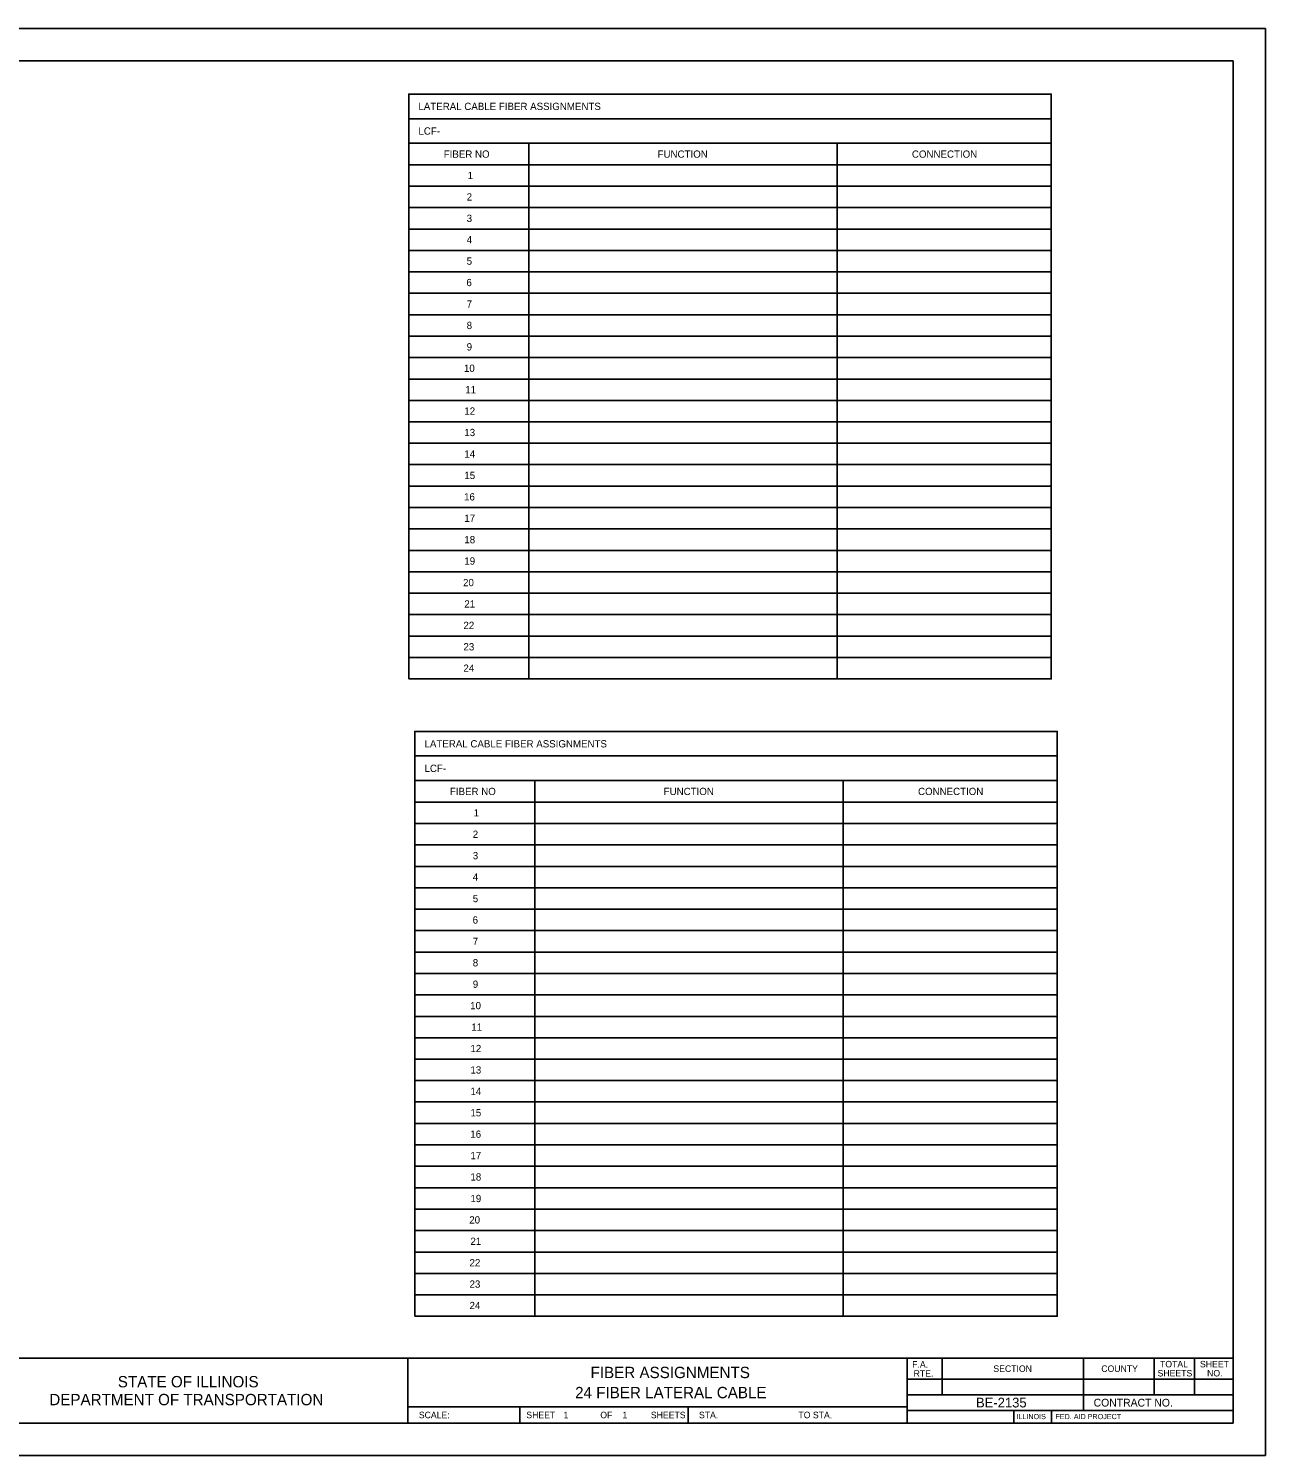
# Model space of a CAD drawing. Extents: x 788194 to 789894, y 1849847 to 1850947.
# Drawn here: x 788940 to 789894, y 1849847 to 1850947 of the extents above; entities that cross this region are included whole.
import ezdxf

# ---------------------------------------------------------------- set-up
doc = ezdxf.new("R2010")
doc.units = 0
for name, color, linetype in [('Sheets_50 Reference Boundary', 7, 'Continuous'), ('Sheets_General Details', 7, 'Continuous'), ('Sheets_Printer Plotting Border', 7, 'Continuous')]:
    doc.layers.add(name, color=color, linetype=linetype)

msp = doc.modelspace()

# ---------------------------------------------------------------- linework, layer by layer
at = {"layer": 'Sheets_50 Reference Boundary'}
msp.add_lwpolyline([(788294.2, 1850921.6), (789869.2, 1850921.6), (789869.2, 1849921.6), (788294.2, 1849921.6)], close=True, dxfattribs=at)
at = {"layer": 'Sheets_General Details'}
for p, q in [((789894.2, 1850946.6), (788194.2, 1850946.6)), ((789894.2, 1849846.6), (789894.2, 1850946.6)), ((788294.2, 1849921.6), (789869.2, 1849921.6)), ((789232.9, 1849921.6), (789232.9, 1849871.6)), ((789617.9, 1849921.6), (789617.9, 1849871.6)), ((789644.9, 1849921.6), (789644.9, 1849893.3)), ((789753.9, 1849921.6), (789753.9, 1849881.3)), ((789808.5, 1849921.6), (789808.5, 1849893.3)), ((789839.6, 1849921.6), (789839.6, 1849893.3)), ((789617.9, 1849905.3), (789869.2, 1849905.3)), ((789617.9, 1849893.3), (789869.2, 1849893.3)), ((789232.9, 1849884.1), (789617.9, 1849884.1)), ((789319.2, 1849884.1), (789319.2, 1849871.6)), ((789449.2, 1849884.1), (789449.2, 1849871.6)), ((789617.9, 1849881.3), (789869.2, 1849881.3)), ((789700.3, 1849881.3), (789700.3, 1849871.6)), ((789729.3, 1849881.3), (789729.3, 1849871.6)), ((789894.2, 1849846.6), (788194.2, 1849846.6))]:
    msp.add_line(p, q, dxfattribs=at)
for points in [[(788294.2, 1850921.6), (789869.2, 1850921.6), (789869.2, 1849871.6), (788294.2, 1849871.6)], [(789233.6, 1850877.1), (789729, 1850877.1), (789729, 1850896.1), (789233.6, 1850896.1)], [(789233.6, 1850858.1), (789729, 1850858.1), (789729, 1850877.1), (789233.6, 1850877.1)], [(789233.6, 1850841.6), (789326.1, 1850841.6), (789326.1, 1850858.1), (789233.6, 1850858.1)], [(789326.1, 1850841.6), (789563.9, 1850841.6), (789563.9, 1850858.1), (789326.1, 1850858.1)], [(789563.9, 1850841.6), (789729, 1850841.6), (789729, 1850858.1), (789563.9, 1850858.1)], [(789233.6, 1850825.1), (789326.1, 1850825.1), (789326.1, 1850841.6), (789233.6, 1850841.6)], [(789326.1, 1850825.1), (789563.9, 1850825.1), (789563.9, 1850841.6), (789326.1, 1850841.6)], [(789563.9, 1850825.1), (789729, 1850825.1), (789729, 1850841.6), (789563.9, 1850841.6)], [(789233.6, 1850808.6), (789326.1, 1850808.6), (789326.1, 1850825.1), (789233.6, 1850825.1)], [(789326.1, 1850808.6), (789563.9, 1850808.6), (789563.9, 1850825.1), (789326.1, 1850825.1)], [(789563.9, 1850808.6), (789729, 1850808.6), (789729, 1850825.1), (789563.9, 1850825.1)], [(789233.6, 1850792), (789326.1, 1850792), (789326.1, 1850808.6), (789233.6, 1850808.6)], [(789326.1, 1850792), (789563.9, 1850792), (789563.9, 1850808.6), (789326.1, 1850808.6)], [(789563.9, 1850792), (789729, 1850792), (789729, 1850808.6), (789563.9, 1850808.6)], [(789233.6, 1850775.5), (789326.1, 1850775.5), (789326.1, 1850792), (789233.6, 1850792)], [(789326.1, 1850775.5), (789563.9, 1850775.5), (789563.9, 1850792), (789326.1, 1850792)], [(789563.9, 1850775.5), (789729, 1850775.5), (789729, 1850792), (789563.9, 1850792)], [(789233.6, 1850759), (789326.1, 1850759), (789326.1, 1850775.5), (789233.6, 1850775.5)], [(789326.1, 1850759), (789563.9, 1850759), (789563.9, 1850775.5), (789326.1, 1850775.5)], [(789563.9, 1850759), (789729, 1850759), (789729, 1850775.5), (789563.9, 1850775.5)], [(789233.6, 1850742.5), (789326.1, 1850742.5), (789326.1, 1850759), (789233.6, 1850759)], [(789326.1, 1850742.5), (789563.9, 1850742.5), (789563.9, 1850759), (789326.1, 1850759)], [(789563.9, 1850742.5), (789729, 1850742.5), (789729, 1850759), (789563.9, 1850759)], [(789233.6, 1850726), (789326.1, 1850726), (789326.1, 1850742.5), (789233.6, 1850742.5)], [(789326.1, 1850726), (789563.9, 1850726), (789563.9, 1850742.5), (789326.1, 1850742.5)], [(789563.9, 1850726), (789729, 1850726), (789729, 1850742.5), (789563.9, 1850742.5)], [(789233.6, 1850709.5), (789326.1, 1850709.5), (789326.1, 1850726), (789233.6, 1850726)], [(789326.1, 1850709.5), (789563.9, 1850709.5), (789563.9, 1850726), (789326.1, 1850726)], [(789563.9, 1850709.5), (789729, 1850709.5), (789729, 1850726), (789563.9, 1850726)], [(789233.6, 1850692.9), (789326.1, 1850692.9), (789326.1, 1850709.5), (789233.6, 1850709.5)], [(789326.1, 1850692.9), (789563.9, 1850692.9), (789563.9, 1850709.5), (789326.1, 1850709.5)], [(789563.9, 1850692.9), (789729, 1850692.9), (789729, 1850709.5), (789563.9, 1850709.5)], [(789233.6, 1850676.4), (789326.1, 1850676.4), (789326.1, 1850692.9), (789233.6, 1850692.9)], [(789326.1, 1850676.4), (789563.9, 1850676.4), (789563.9, 1850692.9), (789326.1, 1850692.9)], [(789563.9, 1850676.4), (789729, 1850676.4), (789729, 1850692.9), (789563.9, 1850692.9)], [(789233.6, 1850659.9), (789326.1, 1850659.9), (789326.1, 1850676.4), (789233.6, 1850676.4)], [(789326.1, 1850659.9), (789563.9, 1850659.9), (789563.9, 1850676.4), (789326.1, 1850676.4)], [(789563.9, 1850659.9), (789729, 1850659.9), (789729, 1850676.4), (789563.9, 1850676.4)], [(789233.6, 1850643.4), (789326.1, 1850643.4), (789326.1, 1850659.9), (789233.6, 1850659.9)], [(789326.1, 1850643.4), (789563.9, 1850643.4), (789563.9, 1850659.9), (789326.1, 1850659.9)], [(789563.9, 1850643.4), (789729, 1850643.4), (789729, 1850659.9), (789563.9, 1850659.9)], [(789233.6, 1850626.9), (789326.1, 1850626.9), (789326.1, 1850643.4), (789233.6, 1850643.4)], [(789326.1, 1850626.9), (789563.9, 1850626.9), (789563.9, 1850643.4), (789326.1, 1850643.4)], [(789563.9, 1850626.9), (789729, 1850626.9), (789729, 1850643.4), (789563.9, 1850643.4)], [(789233.6, 1850610.4), (789326.1, 1850610.4), (789326.1, 1850626.9), (789233.6, 1850626.9)], [(789326.1, 1850610.4), (789563.9, 1850610.4), (789563.9, 1850626.9), (789326.1, 1850626.9)], [(789563.9, 1850610.4), (789729, 1850610.4), (789729, 1850626.9), (789563.9, 1850626.9)], [(789233.6, 1850593.9), (789326.1, 1850593.9), (789326.1, 1850610.4), (789233.6, 1850610.4)], [(789326.1, 1850593.9), (789563.9, 1850593.9), (789563.9, 1850610.4), (789326.1, 1850610.4)], [(789563.9, 1850593.9), (789729, 1850593.9), (789729, 1850610.4), (789563.9, 1850610.4)], [(789233.6, 1850577.4), (789326.1, 1850577.4), (789326.1, 1850593.9), (789233.6, 1850593.9)], [(789326.1, 1850577.4), (789563.9, 1850577.4), (789563.9, 1850593.9), (789326.1, 1850593.9)], [(789563.9, 1850577.4), (789729, 1850577.4), (789729, 1850593.9), (789563.9, 1850593.9)], [(789233.6, 1850560.8), (789326.1, 1850560.8), (789326.1, 1850577.4), (789233.6, 1850577.4)], [(789326.1, 1850560.8), (789563.9, 1850560.8), (789563.9, 1850577.4), (789326.1, 1850577.4)], [(789563.9, 1850560.8), (789729, 1850560.8), (789729, 1850577.4), (789563.9, 1850577.4)], [(789233.6, 1850544.3), (789326.1, 1850544.3), (789326.1, 1850560.8), (789233.6, 1850560.8)], [(789326.1, 1850544.3), (789563.9, 1850544.3), (789563.9, 1850560.8), (789326.1, 1850560.8)], [(789563.9, 1850544.3), (789729, 1850544.3), (789729, 1850560.8), (789563.9, 1850560.8)], [(789233.6, 1850527.8), (789326.1, 1850527.8), (789326.1, 1850544.3), (789233.6, 1850544.3)], [(789326.1, 1850527.8), (789563.9, 1850527.8), (789563.9, 1850544.3), (789326.1, 1850544.3)], [(789563.9, 1850527.8), (789729, 1850527.8), (789729, 1850544.3), (789563.9, 1850544.3)], [(789233.6, 1850511.3), (789326.1, 1850511.3), (789326.1, 1850527.8), (789233.6, 1850527.8)], [(789326.1, 1850511.3), (789563.9, 1850511.3), (789563.9, 1850527.8), (789326.1, 1850527.8)], [(789563.9, 1850511.3), (789729, 1850511.3), (789729, 1850527.8), (789563.9, 1850527.8)], [(789233.6, 1850494.8), (789326.1, 1850494.8), (789326.1, 1850511.3), (789233.6, 1850511.3)], [(789326.1, 1850494.8), (789563.9, 1850494.8), (789563.9, 1850511.3), (789326.1, 1850511.3)], [(789563.9, 1850494.8), (789729, 1850494.8), (789729, 1850511.3), (789563.9, 1850511.3)], [(789233.6, 1850478.3), (789326.1, 1850478.3), (789326.1, 1850494.8), (789233.6, 1850494.8)], [(789326.1, 1850478.3), (789563.9, 1850478.3), (789563.9, 1850494.8), (789326.1, 1850494.8)], [(789563.9, 1850478.3), (789729, 1850478.3), (789729, 1850494.8), (789563.9, 1850494.8)], [(789233.6, 1850461.7), (789326.1, 1850461.7), (789326.1, 1850478.3), (789233.6, 1850478.3)], [(789326.1, 1850461.7), (789563.9, 1850461.7), (789563.9, 1850478.3), (789326.1, 1850478.3)], [(789563.9, 1850461.7), (789729, 1850461.7), (789729, 1850478.3), (789563.9, 1850478.3)], [(789233.6, 1850445.2), (789326.1, 1850445.2), (789326.1, 1850461.7), (789233.6, 1850461.7)], [(789326.1, 1850445.2), (789563.9, 1850445.2), (789563.9, 1850461.7), (789326.1, 1850461.7)], [(789563.9, 1850445.2), (789729, 1850445.2), (789729, 1850461.7), (789563.9, 1850461.7)], [(789238.3, 1850385.8), (789733.7, 1850385.8), (789733.7, 1850404.7), (789238.3, 1850404.7)], [(789238.3, 1850366.8), (789733.7, 1850366.8), (789733.7, 1850385.8), (789238.3, 1850385.8)], [(789238.3, 1850350.3), (789330.8, 1850350.3), (789330.8, 1850366.8), (789238.3, 1850366.8)], [(789330.8, 1850350.3), (789568.6, 1850350.3), (789568.6, 1850366.8), (789330.8, 1850366.8)], [(789568.6, 1850350.3), (789733.7, 1850350.3), (789733.7, 1850366.8), (789568.6, 1850366.8)], [(789238.3, 1850333.7), (789330.8, 1850333.7), (789330.8, 1850350.3), (789238.3, 1850350.3)], [(789330.8, 1850333.7), (789568.6, 1850333.7), (789568.6, 1850350.3), (789330.8, 1850350.3)], [(789568.6, 1850333.7), (789733.7, 1850333.7), (789733.7, 1850350.3), (789568.6, 1850350.3)], [(789238.3, 1850317.2), (789330.8, 1850317.2), (789330.8, 1850333.7), (789238.3, 1850333.7)], [(789330.8, 1850317.2), (789568.6, 1850317.2), (789568.6, 1850333.7), (789330.8, 1850333.7)], [(789568.6, 1850317.2), (789733.7, 1850317.2), (789733.7, 1850333.7), (789568.6, 1850333.7)], [(789238.3, 1850300.7), (789330.8, 1850300.7), (789330.8, 1850317.2), (789238.3, 1850317.2)], [(789330.8, 1850300.7), (789568.6, 1850300.7), (789568.6, 1850317.2), (789330.8, 1850317.2)], [(789568.6, 1850300.7), (789733.7, 1850300.7), (789733.7, 1850317.2), (789568.6, 1850317.2)], [(789238.3, 1850284.2), (789330.8, 1850284.2), (789330.8, 1850300.7), (789238.3, 1850300.7)], [(789330.8, 1850284.2), (789568.6, 1850284.2), (789568.6, 1850300.7), (789330.8, 1850300.7)], [(789568.6, 1850284.2), (789733.7, 1850284.2), (789733.7, 1850300.7), (789568.6, 1850300.7)], [(789238.3, 1850267.7), (789330.8, 1850267.7), (789330.8, 1850284.2), (789238.3, 1850284.2)], [(789330.8, 1850267.7), (789568.6, 1850267.7), (789568.6, 1850284.2), (789330.8, 1850284.2)], [(789568.6, 1850267.7), (789733.7, 1850267.7), (789733.7, 1850284.2), (789568.6, 1850284.2)], [(789238.3, 1850251.2), (789330.8, 1850251.2), (789330.8, 1850267.7), (789238.3, 1850267.7)], [(789330.8, 1850251.2), (789568.6, 1850251.2), (789568.6, 1850267.7), (789330.8, 1850267.7)], [(789568.6, 1850251.2), (789733.7, 1850251.2), (789733.7, 1850267.7), (789568.6, 1850267.7)], [(789238.3, 1850234.6), (789330.8, 1850234.6), (789330.8, 1850251.2), (789238.3, 1850251.2)], [(789330.8, 1850234.6), (789568.6, 1850234.6), (789568.6, 1850251.2), (789330.8, 1850251.2)], [(789568.6, 1850234.6), (789733.7, 1850234.6), (789733.7, 1850251.2), (789568.6, 1850251.2)], [(789238.3, 1850218.1), (789330.8, 1850218.1), (789330.8, 1850234.6), (789238.3, 1850234.6)], [(789330.8, 1850218.1), (789568.6, 1850218.1), (789568.6, 1850234.6), (789330.8, 1850234.6)], [(789568.6, 1850218.1), (789733.7, 1850218.1), (789733.7, 1850234.6), (789568.6, 1850234.6)], [(789238.3, 1850201.6), (789330.8, 1850201.6), (789330.8, 1850218.1), (789238.3, 1850218.1)], [(789330.8, 1850201.6), (789568.6, 1850201.6), (789568.6, 1850218.1), (789330.8, 1850218.1)], [(789568.6, 1850201.6), (789733.7, 1850201.6), (789733.7, 1850218.1), (789568.6, 1850218.1)], [(789238.3, 1850185.1), (789330.8, 1850185.1), (789330.8, 1850201.6), (789238.3, 1850201.6)], [(789330.8, 1850185.1), (789568.6, 1850185.1), (789568.6, 1850201.6), (789330.8, 1850201.6)], [(789568.6, 1850185.1), (789733.7, 1850185.1), (789733.7, 1850201.6), (789568.6, 1850201.6)], [(789238.3, 1850168.6), (789330.8, 1850168.6), (789330.8, 1850185.1), (789238.3, 1850185.1)], [(789330.8, 1850168.6), (789568.6, 1850168.6), (789568.6, 1850185.1), (789330.8, 1850185.1)], [(789568.6, 1850168.6), (789733.7, 1850168.6), (789733.7, 1850185.1), (789568.6, 1850185.1)], [(789238.3, 1850152.1), (789330.8, 1850152.1), (789330.8, 1850168.6), (789238.3, 1850168.6)], [(789330.8, 1850152.1), (789568.6, 1850152.1), (789568.6, 1850168.6), (789330.8, 1850168.6)], [(789568.6, 1850152.1), (789733.7, 1850152.1), (789733.7, 1850168.6), (789568.6, 1850168.6)], [(789238.3, 1850135.6), (789330.8, 1850135.6), (789330.8, 1850152.1), (789238.3, 1850152.1)], [(789330.8, 1850135.6), (789568.6, 1850135.6), (789568.6, 1850152.1), (789330.8, 1850152.1)], [(789568.6, 1850135.6), (789733.7, 1850135.6), (789733.7, 1850152.1), (789568.6, 1850152.1)], [(789238.3, 1850119.1), (789330.8, 1850119.1), (789330.8, 1850135.6), (789238.3, 1850135.6)], [(789330.8, 1850119.1), (789568.6, 1850119.1), (789568.6, 1850135.6), (789330.8, 1850135.6)], [(789568.6, 1850119.1), (789733.7, 1850119.1), (789733.7, 1850135.6), (789568.6, 1850135.6)], [(789238.3, 1850102.5), (789330.8, 1850102.5), (789330.8, 1850119.1), (789238.3, 1850119.1)], [(789330.8, 1850102.5), (789568.6, 1850102.5), (789568.6, 1850119.1), (789330.8, 1850119.1)], [(789568.6, 1850102.5), (789733.7, 1850102.5), (789733.7, 1850119.1), (789568.6, 1850119.1)], [(789238.3, 1850086), (789330.8, 1850086), (789330.8, 1850102.5), (789238.3, 1850102.5)], [(789330.8, 1850086), (789568.6, 1850086), (789568.6, 1850102.5), (789330.8, 1850102.5)], [(789568.6, 1850086), (789733.7, 1850086), (789733.7, 1850102.5), (789568.6, 1850102.5)], [(789238.3, 1850069.5), (789330.8, 1850069.5), (789330.8, 1850086), (789238.3, 1850086)], [(789330.8, 1850069.5), (789568.6, 1850069.5), (789568.6, 1850086), (789330.8, 1850086)], [(789568.6, 1850069.5), (789733.7, 1850069.5), (789733.7, 1850086), (789568.6, 1850086)], [(789238.3, 1850053), (789330.8, 1850053), (789330.8, 1850069.5), (789238.3, 1850069.5)], [(789330.8, 1850053), (789568.6, 1850053), (789568.6, 1850069.5), (789330.8, 1850069.5)], [(789568.6, 1850053), (789733.7, 1850053), (789733.7, 1850069.5), (789568.6, 1850069.5)], [(789238.3, 1850036.5), (789330.8, 1850036.5), (789330.8, 1850053), (789238.3, 1850053)], [(789330.8, 1850036.5), (789568.6, 1850036.5), (789568.6, 1850053), (789330.8, 1850053)], [(789568.6, 1850036.5), (789733.7, 1850036.5), (789733.7, 1850053), (789568.6, 1850053)], [(789238.3, 1850020), (789330.8, 1850020), (789330.8, 1850036.5), (789238.3, 1850036.5)], [(789330.8, 1850020), (789568.6, 1850020), (789568.6, 1850036.5), (789330.8, 1850036.5)], [(789568.6, 1850020), (789733.7, 1850020), (789733.7, 1850036.5), (789568.6, 1850036.5)], [(789238.3, 1850003.4), (789330.8, 1850003.4), (789330.8, 1850020), (789238.3, 1850020)], [(789330.8, 1850003.4), (789568.6, 1850003.4), (789568.6, 1850020), (789330.8, 1850020)], [(789568.6, 1850003.4), (789733.7, 1850003.4), (789733.7, 1850020), (789568.6, 1850020)], [(789238.3, 1849986.9), (789330.8, 1849986.9), (789330.8, 1850003.4), (789238.3, 1850003.4)], [(789330.8, 1849986.9), (789568.6, 1849986.9), (789568.6, 1850003.4), (789330.8, 1850003.4)], [(789568.6, 1849986.9), (789733.7, 1849986.9), (789733.7, 1850003.4), (789568.6, 1850003.4)], [(789238.3, 1849970.4), (789330.8, 1849970.4), (789330.8, 1849986.9), (789238.3, 1849986.9)], [(789330.8, 1849970.4), (789568.6, 1849970.4), (789568.6, 1849986.9), (789330.8, 1849986.9)], [(789568.6, 1849970.4), (789733.7, 1849970.4), (789733.7, 1849986.9), (789568.6, 1849986.9)], [(789238.3, 1849953.9), (789330.8, 1849953.9), (789330.8, 1849970.4), (789238.3, 1849970.4)], [(789330.8, 1849953.9), (789568.6, 1849953.9), (789568.6, 1849970.4), (789330.8, 1849970.4)], [(789568.6, 1849953.9), (789733.7, 1849953.9), (789733.7, 1849970.4), (789568.6, 1849970.4)]]:
    msp.add_lwpolyline(points, close=True, dxfattribs=at)
at = {"layer": 'Sheets_Printer Plotting Border'}
msp.add_lwpolyline([(788194.2, 1849846.6), (789894.2, 1849846.6), (789894.2, 1850946.6), (788194.2, 1850946.6)], close=True, dxfattribs=at)

# ---------------------------------------------------------------- texts
at = {"layer": 'Sheets_General Details'}
for s, height, p in [('LATERAL CABLE FIBER ASSIGNMENTS', 5.6, (789241.1, 1850883.8)), ('LCF-', 5.6, (789241.1, 1850864.8)), ('FIBER NO', 5.6, (789260.6, 1850847)), ('FUNCTION', 5.6, (789425.5, 1850847)), ('CONNECTION', 5.6, (789621.6, 1850847)), ('1', 5.6, (789279, 1850830.5)), ('2', 5.6, (789278.3, 1850814)), ('3', 5.6, (789278.3, 1850797.5)), ('4', 5.6, (789278.3, 1850781)), ('5', 5.6, (789278.3, 1850764.5)), ('6', 5.6, (789278.1, 1850748)), ('7', 5.6, (789278.3, 1850731.4)), ('8', 5.6, (789278.3, 1850714.9)), ('9', 5.6, (789278.3, 1850698.4)), ('10', 5.6, (789276.2, 1850681.9)), ('11', 5.6, (789277.2, 1850665.4)), ('12', 5.6, (789276.5, 1850648.9)), ('13', 5.6, (789276.5, 1850632.4)), ('14', 5.6, (789276.5, 1850615.8)), ('15', 5.6, (789276.5, 1850599.3)), ('16', 5.6, (789276.3, 1850582.8)), ('17', 5.6, (789276.5, 1850566.3)), ('18', 5.6, (789276.5, 1850549.8)), ('19', 5.6, (789276.5, 1850533.3)), ('20', 5.6, (789275.5, 1850516.7)), ('21', 5.6, (789276.5, 1850500.2)), ('22', 5.6, (789275.8, 1850483.7)), ('23', 5.6, (789275.8, 1850467.2)), ('24', 5.6, (789275.8, 1850450.7)), ('LATERAL CABLE FIBER ASSIGNMENTS', 5.6, (789245.8, 1850392.4)), ('LCF-', 5.6, (789245.8, 1850373.5)), ('FIBER NO', 5.6, (789265.4, 1850355.7)), ('FUNCTION', 5.6, (789430.2, 1850355.7)), ('CONNECTION', 5.6, (789626.3, 1850355.7)), ('1', 5.6, (789283.7, 1850339.2)), ('2', 5.6, (789283, 1850322.7)), ('3', 5.6, (789283, 1850306.2)), ('4', 5.6, (789283, 1850289.7)), ('5', 5.6, (789283, 1850273.1)), ('6', 5.6, (789282.9, 1850256.6)), ('7', 5.6, (789283, 1850240.1)), ('8', 5.6, (789283, 1850223.6)), ('9', 5.6, (789283, 1850207.1)), ('10', 5.6, (789281, 1850190.6)), ('11', 5.6, (789281.9, 1850174)), ('12', 5.6, (789281.2, 1850157.5)), ('13', 5.6, (789281.2, 1850141)), ('14', 5.6, (789281.2, 1850124.5)), ('15', 5.6, (789281.2, 1850108)), ('16', 5.6, (789281.1, 1850091.5)), ('17', 5.6, (789281.2, 1850075)), ('18', 5.6, (789281.2, 1850058.5)), ('19', 5.6, (789281.2, 1850041.9)), ('20', 5.6, (789280.3, 1850025.4)), ('21', 5.6, (789281.2, 1850008.9)), ('22', 5.6, (789280.5, 1849992.4)), ('23', 5.6, (789280.5, 1849975.9)), ('24', 5.6, (789280.5, 1849959.4)), ('FIBER ASSIGNMENTS', 8.75, (789373.8, 1849906.2)), ('F.A.  ', 5, (789621.8, 1849914.3)), ('SECTION', 5, (789684.4, 1849911)), ('COUNTY', 5, (789767.6, 1849911)), ('TOTAL', 5, (789812.9, 1849914.5)), ('SHEET', 5, (789843.7, 1849914.5)), ('STATE OF ILLINOIS', 8.75, (789009.3, 1849899.1)), ('RTE.', 5, (789622.9, 1849907.3)), ('SHEETS', 5, (789811, 1849907.5)), ('NO.', 5, (789849.2, 1849907.5)), ('DEPARTMENT OF TRANSPORTATION', 8.75, (788956.5, 1849885.3)), ('24 FIBER LATERAL CABLE', 8.75, (789361.9, 1849890.7)), ('BE-2135', 7.5, (789671, 1849883.6)), ('CONTRACT NO.      ', 6, (789761.7, 1849884.3)), ('SCALE:          ', 5, (789241.4, 1849875.3)), ('SHEET', 5, (789324.3, 1849875.3)), (' 1 ', 5, (789351.1, 1849875.3)), ('OF', 5, (789381.3, 1849875.3)), ('1  ', 5, (789398.4, 1849875.3)), ('SHEETS', 5, (789420.3, 1849875.3)), ('STA.', 5, (789457.4, 1849875.3)), ('TO STA.', 5, (789534.1, 1849875.3)), ('ILLINOIS', 4, (789702.2, 1849874.6)), ('FED. AID PROJECT', 4, (789732.3, 1849874.6))]:
    msp.add_text(s, height=height, dxfattribs=at).set_placement(p)

doc.saveas('drawing.dxf')
